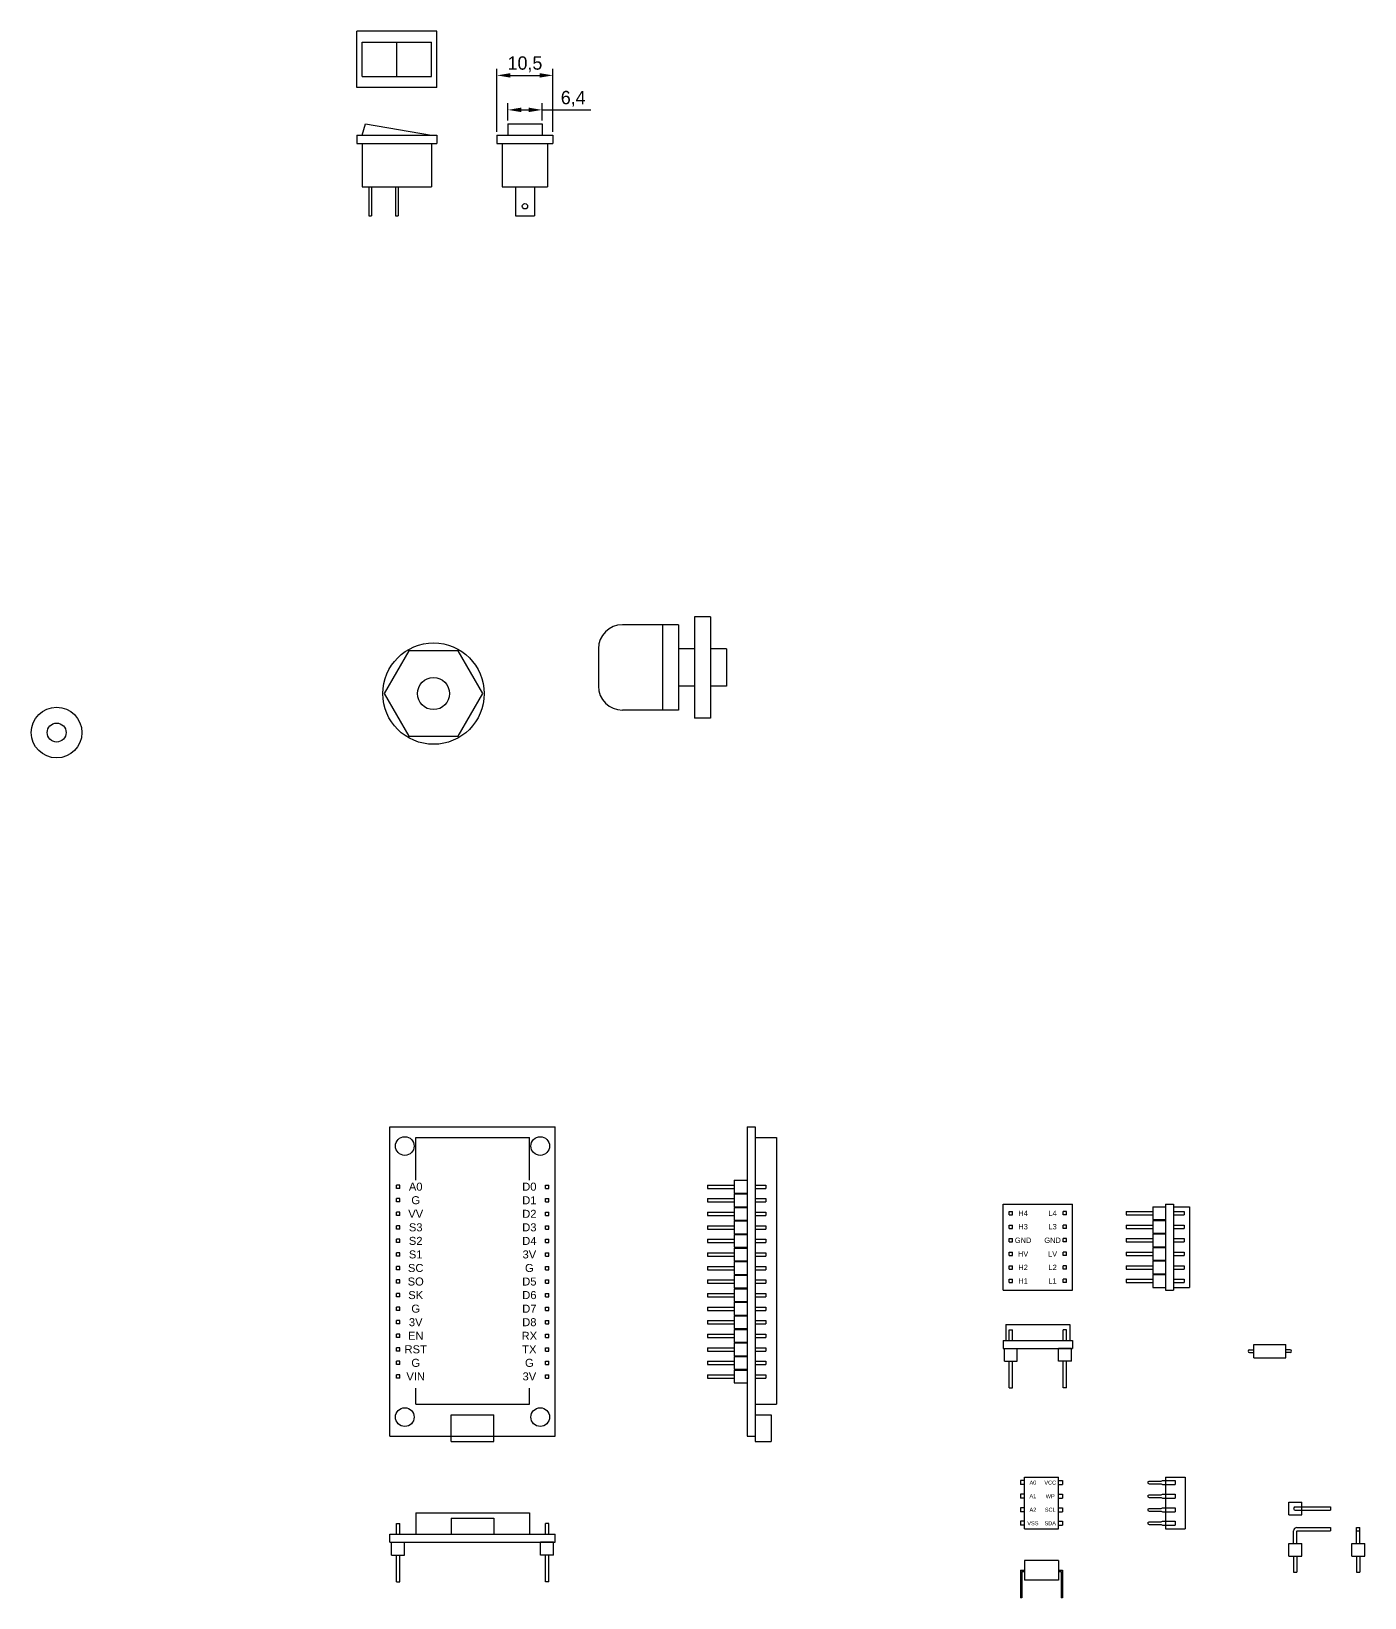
# Model space of a CAD drawing. Header units: millimetres. Extents: x 568 to 6362, y 128 to 2487.
# Drawn here: x 5840.1 to 6090.2, y 2193 to 2486.5 of the extents above; entities that cross this region are included whole.
import ezdxf

# ---------------------------------------------------------------- set-up
doc = ezdxf.new("R2010")
doc.units = ezdxf.units.MM
doc.dimstyles.new('ISO-25', dxfattribs={"dimtxt": 2.5, "dimasz": 2.5, "dimexe": 1.25, "dimexo": 0.625, "dimtad": 1, "dimtxsty": 'Standard', "dimcen": 2.5, "dimadec": 0, "dimazin": 0, "dimtfac": 1, "dimtmove": 0, "dimatfit": 3, "dimfxl": 1, "dimarcsym": 0})

# ---------------------------------------------------------------- blocks, each defined once
blk = doc.blocks.new('*D180')
at = {"color": 0, "lineweight": -2}
for p, q in [((5927.46, 2467.71), (5927.46, 2479.53)), ((5929.96, 2478.28), (5935.46, 2478.28)), ((5937.96, 2467.71), (5937.96, 2479.53))]:
    blk.add_line(p, q, dxfattribs=at)
at = {"color": 0}
for points in [[(5929.96, 2478.69), (5929.96, 2477.86), (5927.46, 2478.28)], [(5935.46, 2477.86), (5935.46, 2478.69), (5937.96, 2478.28)]]:
    blk.add_solid(points, dxfattribs=at)
at = {"layer": 'Defpoints', "color": 0}
for p in [(5937.96, 2478.28), (5927.46, 2467.08), (5937.96, 2467.08)]:
    blk.add_point(p, dxfattribs=at)
at = {"color": 0, "insert": (5932.71, 2480.36), "char_height": 2.5, "attachment_point": 5}
blk.add_mtext('10,5', dxfattribs=at)
blk = doc.blocks.new('*D181')
at = {"color": 0, "lineweight": -2}
for p, q in [((5929.51, 2469.84), (5929.51, 2473.06)), ((5932.01, 2471.81), (5933.41, 2471.81)), ((5935.91, 2469.84), (5935.91, 2473.06)), ((5935.91, 2471.81), (5945.08, 2471.81))]:
    blk.add_line(p, q, dxfattribs=at)
at = {"color": 0}
for points in [[(5932.01, 2472.23), (5932.01, 2471.39), (5929.51, 2471.81)], [(5933.41, 2471.39), (5933.41, 2472.23), (5935.91, 2471.81)]]:
    blk.add_solid(points, dxfattribs=at)
at = {"layer": 'Defpoints', "color": 0}
for p in [(5935.91, 2471.81), (5929.51, 2469.22), (5935.91, 2469.22)]:
    blk.add_point(p, dxfattribs=at)
at = {"color": 0, "insert": (5941.75, 2473.89), "char_height": 2.5, "attachment_point": 5}
blk.add_mtext('6,4', dxfattribs=at)

msp = doc.modelspace()

# ---------------------------------------------------------------- linework, layer by layer
at = {"color": 52}
for p, q in [((5901.186, 2476.033), (5901.186, 2486.533)), ((5916.186, 2486.533), (5901.186, 2486.533)), ((5916.186, 2476.033), (5916.186, 2486.533)), ((5902.186, 2484.483), (5915.186, 2484.483)), ((5902.186, 2478.083), (5902.186, 2484.483)), ((5908.686, 2478.083), (5908.686, 2484.483)), ((5915.186, 2478.083), (5915.186, 2484.483)), ((5902.186, 2478.083), (5915.186, 2478.083)), ((5916.186, 2476.033), (5901.186, 2476.033)), ((5902.186, 2467.08), (5902.835, 2469.215)), ((5902.835, 2469.215), (5915.186, 2467.08)), ((5929.513, 2469.215), (5935.913, 2469.215)), ((5929.513, 2469.215), (5929.513, 2467.08)), ((5935.913, 2469.215), (5935.913, 2467.08)), ((5901.186, 2467.08), (5916.186, 2467.08)), ((5901.186, 2467.08), (5901.186, 2465.48)), ((5916.186, 2467.08), (5916.186, 2465.48)), ((5927.463, 2467.08), (5937.963, 2467.08)), ((5927.463, 2467.08), (5927.463, 2465.48)), ((5937.963, 2467.08), (5937.963, 2465.48)), ((5901.186, 2465.48), (5916.186, 2465.48)), ((5902.186, 2465.48), (5902.186, 2457.38)), ((5915.186, 2465.48), (5915.186, 2457.38)), ((5927.463, 2465.48), (5937.963, 2465.48)), ((5928.463, 2465.48), (5928.463, 2457.38)), ((5936.963, 2465.48), (5936.963, 2457.38)), ((5902.186, 2457.38), (5915.186, 2457.38)), ((5903.436, 2457.38), (5903.436, 2451.98)), ((5903.936, 2457.38), (5903.936, 2451.98)), ((5908.436, 2457.38), (5908.436, 2451.98)), ((5908.936, 2457.38), (5908.936, 2451.98)), ((5928.463, 2457.38), (5936.963, 2457.38)), ((5930.913, 2457.38), (5930.913, 2451.98)), ((5934.513, 2457.38), (5934.513, 2451.98)), ((5903.436, 2451.98), (5903.936, 2451.98)), ((5908.436, 2451.98), (5908.936, 2451.98)), ((5930.913, 2451.98), (5934.513, 2451.98)), ((6025.637, 2214.904), (6025.637, 2214.154)), ((6026.372, 2214.904), (6025.637, 2214.904)), ((6026.372, 2214.154), (6025.637, 2214.154)), ((6026.372, 2205.889), (6026.372, 2215.549)), ((6026.372, 2215.549), (6032.772, 2215.549)), ((6032.772, 2205.889), (6032.772, 2215.549)), ((6032.772, 2214.904), (6033.507, 2214.904)), ((6032.772, 2214.154), (6033.507, 2214.154)), ((6033.507, 2214.904), (6033.507, 2214.154)), ((6049.526, 2214.654), (6049.726, 2214.779)), ((6049.526, 2214.654), (6049.526, 2214.404)), ((6049.526, 2214.404), (6049.726, 2214.279)), ((6049.726, 2214.779), (6052.026, 2214.779)), ((6049.726, 2214.279), (6052.026, 2214.279)), ((6052.026, 2214.779), (6052.226, 2214.904)), ((6052.026, 2214.279), (6052.226, 2214.154)), ((6052.226, 2214.904), (6054.651, 2214.904)), ((6052.226, 2214.154), (6054.651, 2214.154)), ((6052.826, 2215.549), (6056.476, 2215.549)), ((6052.826, 2215.549), (6052.826, 2205.889)), ((6054.651, 2214.904), (6054.651, 2214.154)), ((6056.476, 2215.549), (6056.476, 2205.889)), ((6025.637, 2212.364), (6025.637, 2211.614)), ((6026.372, 2212.364), (6025.637, 2212.364)), ((6026.372, 2211.614), (6025.637, 2211.614)), ((6032.772, 2212.364), (6033.507, 2212.364)), ((6032.772, 2211.614), (6033.507, 2211.614)), ((6033.507, 2212.364), (6033.507, 2211.614)), ((6049.526, 2212.114), (6049.726, 2212.239)), ((6049.526, 2212.114), (6049.526, 2211.864)), ((6049.526, 2211.864), (6049.726, 2211.739)), ((6049.726, 2212.239), (6052.026, 2212.239)), ((6049.726, 2211.739), (6052.026, 2211.739)), ((6052.026, 2212.239), (6052.226, 2212.364)), ((6052.026, 2211.739), (6052.226, 2211.614)), ((6052.226, 2212.364), (6054.651, 2212.364)), ((6052.226, 2211.614), (6054.651, 2211.614)), ((6054.651, 2212.364), (6054.651, 2211.614)), ((6025.637, 2209.824), (6025.637, 2209.074)), ((6026.372, 2209.824), (6025.637, 2209.824)), ((6026.372, 2209.074), (6025.637, 2209.074)), ((6032.772, 2209.824), (6033.507, 2209.824)), ((6032.772, 2209.074), (6033.507, 2209.074)), ((6033.507, 2209.824), (6033.507, 2209.074)), ((6049.526, 2209.574), (6049.726, 2209.699)), ((6049.526, 2209.574), (6049.526, 2209.324)), ((6049.526, 2209.324), (6049.726, 2209.199)), ((6049.726, 2209.699), (6052.026, 2209.699)), ((6049.726, 2209.199), (6052.026, 2209.199)), ((6052.026, 2209.699), (6052.226, 2209.824)), ((6052.026, 2209.199), (6052.226, 2209.074)), ((6052.226, 2209.824), (6054.651, 2209.824)), ((6052.226, 2209.074), (6054.651, 2209.074)), ((6054.651, 2209.824), (6054.651, 2209.074)), ((6025.637, 2207.284), (6025.637, 2206.534)), ((6026.372, 2207.284), (6025.637, 2207.284)), ((6026.372, 2206.534), (6025.637, 2206.534)), ((6026.372, 2205.889), (6032.772, 2205.889)), ((6032.772, 2207.284), (6033.507, 2207.284)), ((6032.772, 2206.534), (6033.507, 2206.534)), ((6033.507, 2207.284), (6033.507, 2206.534)), ((6049.526, 2207.034), (6049.726, 2207.159)), ((6049.526, 2207.034), (6049.526, 2206.784)), ((6049.526, 2206.784), (6049.726, 2206.659)), ((6049.726, 2207.159), (6052.026, 2207.159)), ((6049.726, 2206.659), (6052.026, 2206.659)), ((6052.026, 2207.159), (6052.226, 2207.284)), ((6052.026, 2206.659), (6052.226, 2206.534)), ((6052.226, 2207.284), (6054.651, 2207.284)), ((6052.226, 2206.534), (6054.651, 2206.534)), ((6052.826, 2205.889), (6056.476, 2205.889)), ((6054.651, 2207.284), (6054.651, 2206.534)), ((6026.372, 2199.92), (6026.372, 2196.27)), ((6032.772, 2199.92), (6026.372, 2199.92)), ((6032.772, 2199.92), (6032.772, 2196.27)), ((6025.637, 2198.095), (6025.637, 2192.97)), ((6025.637, 2198.095), (6026.372, 2198.095)), ((6025.887, 2197.845), (6025.887, 2192.97)), ((6025.887, 2197.845), (6026.372, 2197.845)), ((6032.772, 2196.27), (6026.372, 2196.27)), ((6032.772, 2198.095), (6033.507, 2198.095)), ((6032.772, 2197.845), (6033.257, 2197.845)), ((6033.257, 2197.845), (6033.257, 2192.97)), ((6033.507, 2198.095), (6033.507, 2192.97)), ((6025.887, 2192.97), (6025.637, 2192.97)), ((6033.507, 2192.97), (6033.257, 2192.97))]:
    msp.add_line(p, q, dxfattribs=at)
at = {"color": 221}
for p, q in [((5961.484, 2375.312), (5950.984, 2375.312)), ((5958.484, 2375.312), (5958.484, 2359.312)), ((5961.484, 2375.312), (5961.484, 2359.312)), ((5967.484, 2376.812), (5964.484, 2376.812)), ((5964.484, 2376.812), (5964.484, 2357.812)), ((5967.484, 2376.812), (5967.484, 2357.812)), ((5946.484, 2370.812), (5946.484, 2363.812)), ((5964.484, 2370.812), (5961.484, 2370.812)), ((5970.484, 2370.812), (5967.484, 2370.812)), ((5970.484, 2370.812), (5970.484, 2363.812)), ((5964.484, 2363.812), (5961.484, 2363.812)), ((5970.484, 2363.812), (5967.484, 2363.812)), ((5961.484, 2359.312), (5950.984, 2359.312)), ((5967.484, 2357.812), (5964.484, 2357.812))]:
    msp.add_line(p, q, dxfattribs=at)
at = {"color": 30}
for p, q in [((5907.376, 2223.211), (5907.376, 2281.211)), ((5907.376, 2281.211), (5938.376, 2281.211)), ((5938.376, 2223.211), (5938.376, 2281.211)), ((5974.354, 2281.211), (5975.854, 2281.211)), ((5974.354, 2281.211), (5974.354, 2223.211)), ((5975.854, 2281.211), (5975.854, 2223.211)), ((5912.221, 2279.211), (5933.531, 2279.211)), ((5912.221, 2271.211), (5912.221, 2279.211)), ((5933.531, 2271.211), (5933.531, 2279.211)), ((5975.854, 2279.211), (5979.854, 2279.211)), ((5979.854, 2279.211), (5979.854, 2229.211)), ((5909.221, 2270.306), (5908.591, 2270.306)), ((5908.591, 2269.676), (5908.591, 2270.306)), ((5909.221, 2269.676), (5908.591, 2269.676)), ((5909.221, 2269.676), (5909.221, 2270.306)), ((5936.531, 2269.676), (5936.531, 2270.306)), ((5936.531, 2270.306), (5937.161, 2270.306)), ((5936.531, 2269.676), (5937.161, 2269.676)), ((5937.161, 2269.676), (5937.161, 2270.306)), ((5966.954, 2270.306), (5966.954, 2269.676)), ((5966.954, 2270.306), (5971.954, 2270.306)), ((5966.954, 2269.676), (5971.954, 2269.676)), ((5971.954, 2271.191), (5971.954, 2268.791)), ((5971.954, 2271.191), (5974.354, 2271.191)), ((5975.854, 2270.306), (5977.854, 2270.306)), ((5975.854, 2269.676), (5977.854, 2269.676)), ((5977.854, 2270.306), (5977.854, 2269.676)), ((5909.221, 2267.766), (5908.591, 2267.766)), ((5908.591, 2267.136), (5908.591, 2267.766)), ((5909.221, 2267.136), (5908.591, 2267.136)), ((5909.221, 2267.136), (5909.221, 2267.766)), ((5936.531, 2267.136), (5936.531, 2267.766)), ((5936.531, 2267.766), (5937.161, 2267.766)), ((5936.531, 2267.136), (5937.161, 2267.136)), ((5937.161, 2267.136), (5937.161, 2267.766)), ((5966.954, 2267.766), (5966.954, 2267.136)), ((5966.954, 2267.766), (5971.954, 2267.766)), ((5966.954, 2267.136), (5971.954, 2267.136)), ((5971.954, 2268.791), (5974.354, 2268.791)), ((5971.954, 2268.651), (5971.954, 2266.251)), ((5971.954, 2268.651), (5974.354, 2268.651)), ((5975.854, 2267.766), (5977.854, 2267.766)), ((5975.854, 2267.136), (5977.854, 2267.136)), ((5977.854, 2267.766), (5977.854, 2267.136)), ((5909.221, 2265.226), (5908.591, 2265.226)), ((5908.591, 2264.596), (5908.591, 2265.226)), ((5909.221, 2264.596), (5908.591, 2264.596)), ((5909.221, 2264.596), (5909.221, 2265.226)), ((5936.531, 2264.596), (5936.531, 2265.226)), ((5936.531, 2265.226), (5937.161, 2265.226)), ((5936.531, 2264.596), (5937.161, 2264.596)), ((5937.161, 2264.596), (5937.161, 2265.226)), ((5966.954, 2265.226), (5966.954, 2264.596)), ((5966.954, 2265.226), (5971.954, 2265.226)), ((5966.954, 2264.596), (5971.954, 2264.596)), ((5971.954, 2266.251), (5974.354, 2266.251)), ((5971.954, 2266.111), (5971.954, 2263.711)), ((5971.954, 2266.111), (5974.354, 2266.111)), ((5971.954, 2263.711), (5974.354, 2263.711)), ((5971.954, 2263.571), (5971.954, 2261.171)), ((5971.954, 2263.571), (5974.354, 2263.571)), ((5975.854, 2265.226), (5977.854, 2265.226)), ((5975.854, 2264.596), (5977.854, 2264.596)), ((5977.854, 2265.226), (5977.854, 2264.596)), ((5909.221, 2262.686), (5908.591, 2262.686)), ((5908.591, 2262.056), (5908.591, 2262.686)), ((5909.221, 2262.056), (5908.591, 2262.056)), ((5909.221, 2262.056), (5909.221, 2262.686)), ((5936.531, 2262.056), (5936.531, 2262.686)), ((5936.531, 2262.686), (5937.161, 2262.686)), ((5936.531, 2262.056), (5937.161, 2262.056)), ((5937.161, 2262.056), (5937.161, 2262.686)), ((5966.954, 2262.686), (5966.954, 2262.056)), ((5966.954, 2262.686), (5971.954, 2262.686)), ((5966.954, 2262.056), (5971.954, 2262.056)), ((5971.954, 2261.171), (5974.354, 2261.171)), ((5971.954, 2261.031), (5971.954, 2258.631)), ((5971.954, 2261.031), (5974.354, 2261.031)), ((5975.854, 2262.686), (5977.854, 2262.686)), ((5975.854, 2262.056), (5977.854, 2262.056)), ((5977.854, 2262.686), (5977.854, 2262.056)), ((5909.221, 2260.146), (5908.591, 2260.146)), ((5908.591, 2259.516), (5908.591, 2260.146)), ((5909.221, 2259.516), (5908.591, 2259.516)), ((5909.221, 2257.606), (5908.591, 2257.606)), ((5908.591, 2256.976), (5908.591, 2257.606)), ((5909.221, 2259.516), (5909.221, 2260.146)), ((5909.221, 2256.976), (5909.221, 2257.606)), ((5936.531, 2259.516), (5936.531, 2260.146)), ((5936.531, 2260.146), (5937.161, 2260.146)), ((5936.531, 2259.516), (5937.161, 2259.516)), ((5936.531, 2256.976), (5936.531, 2257.606)), ((5936.531, 2257.606), (5937.161, 2257.606)), ((5937.161, 2259.516), (5937.161, 2260.146)), ((5937.161, 2256.976), (5937.161, 2257.606)), ((5966.954, 2260.146), (5966.954, 2259.516)), ((5966.954, 2260.146), (5971.954, 2260.146)), ((5966.954, 2259.516), (5971.954, 2259.516)), ((5966.954, 2257.606), (5966.954, 2256.976)), ((5966.954, 2257.606), (5971.954, 2257.606)), ((5971.954, 2258.631), (5974.354, 2258.631)), ((5971.954, 2258.491), (5971.954, 2256.091)), ((5971.954, 2258.491), (5974.354, 2258.491)), ((5975.854, 2260.146), (5977.854, 2260.146)), ((5975.854, 2259.516), (5977.854, 2259.516)), ((5975.854, 2257.606), (5977.854, 2257.606)), ((5977.854, 2260.146), (5977.854, 2259.516)), ((5977.854, 2257.606), (5977.854, 2256.976)), ((5909.221, 2256.976), (5908.591, 2256.976)), ((5909.221, 2255.066), (5908.591, 2255.066)), ((5908.591, 2254.436), (5908.591, 2255.066)), ((5909.221, 2254.436), (5909.221, 2255.066)), ((5936.531, 2256.976), (5937.161, 2256.976)), ((5936.531, 2254.436), (5936.531, 2255.066)), ((5936.531, 2255.066), (5937.161, 2255.066)), ((5937.161, 2254.436), (5937.161, 2255.066)), ((5966.954, 2256.976), (5971.954, 2256.976)), ((5966.954, 2255.066), (5966.954, 2254.436)), ((5966.954, 2255.066), (5971.954, 2255.066)), ((5971.954, 2256.091), (5974.354, 2256.091)), ((5971.954, 2255.951), (5971.954, 2253.551)), ((5971.954, 2255.951), (5974.354, 2255.951)), ((5975.854, 2256.976), (5977.854, 2256.976)), ((5975.854, 2255.066), (5977.854, 2255.066)), ((5977.854, 2255.066), (5977.854, 2254.436)), ((5909.221, 2254.436), (5908.591, 2254.436)), ((5909.221, 2252.526), (5908.591, 2252.526)), ((5908.591, 2251.896), (5908.591, 2252.526)), ((5909.221, 2251.896), (5908.591, 2251.896)), ((5909.221, 2251.896), (5909.221, 2252.526)), ((5936.531, 2254.436), (5937.161, 2254.436)), ((5936.531, 2251.896), (5936.531, 2252.526)), ((5936.531, 2252.526), (5937.161, 2252.526)), ((5936.531, 2251.896), (5937.161, 2251.896)), ((5937.161, 2251.896), (5937.161, 2252.526)), ((5966.954, 2254.436), (5971.954, 2254.436)), ((5966.954, 2252.526), (5966.954, 2251.896)), ((5966.954, 2252.526), (5971.954, 2252.526)), ((5966.954, 2251.896), (5971.954, 2251.896)), ((5971.954, 2253.551), (5974.354, 2253.551)), ((5971.954, 2253.411), (5971.954, 2251.011)), ((5971.954, 2253.411), (5974.354, 2253.411)), ((5975.854, 2254.436), (5977.854, 2254.436)), ((5975.854, 2252.526), (5977.854, 2252.526)), ((5975.854, 2251.896), (5977.854, 2251.896)), ((5977.854, 2252.526), (5977.854, 2251.896)), ((5909.221, 2249.986), (5908.591, 2249.986)), ((5908.591, 2249.356), (5908.591, 2249.986)), ((5909.221, 2249.356), (5908.591, 2249.356)), ((5909.221, 2249.356), (5909.221, 2249.986)), ((5936.531, 2249.356), (5936.531, 2249.986)), ((5936.531, 2249.986), (5937.161, 2249.986)), ((5936.531, 2249.356), (5937.161, 2249.356)), ((5937.161, 2249.356), (5937.161, 2249.986)), ((5966.954, 2249.986), (5966.954, 2249.356)), ((5966.954, 2249.986), (5971.954, 2249.986)), ((5966.954, 2249.356), (5971.954, 2249.356)), ((5971.954, 2251.011), (5974.354, 2251.011)), ((5971.954, 2250.871), (5971.954, 2248.471)), ((5971.954, 2250.871), (5974.354, 2250.871)), ((5975.854, 2249.986), (5977.854, 2249.986)), ((5975.854, 2249.356), (5977.854, 2249.356)), ((5977.854, 2249.986), (5977.854, 2249.356)), ((5909.221, 2247.446), (5908.591, 2247.446)), ((5908.591, 2246.816), (5908.591, 2247.446)), ((5909.221, 2246.816), (5908.591, 2246.816)), ((5909.221, 2246.816), (5909.221, 2247.446)), ((5936.531, 2246.816), (5936.531, 2247.446)), ((5936.531, 2247.446), (5937.161, 2247.446)), ((5936.531, 2246.816), (5937.161, 2246.816)), ((5937.161, 2246.816), (5937.161, 2247.446)), ((5966.954, 2247.446), (5966.954, 2246.816)), ((5966.954, 2247.446), (5971.954, 2247.446)), ((5966.954, 2246.816), (5971.954, 2246.816)), ((5971.954, 2248.471), (5974.354, 2248.471)), ((5971.954, 2248.331), (5971.954, 2245.931)), ((5971.954, 2248.331), (5974.354, 2248.331)), ((5971.954, 2245.931), (5974.354, 2245.931)), ((5971.954, 2245.791), (5971.954, 2243.391)), ((5971.954, 2245.791), (5974.354, 2245.791)), ((5975.854, 2247.446), (5977.854, 2247.446)), ((5975.854, 2246.816), (5977.854, 2246.816)), ((5977.854, 2247.446), (5977.854, 2246.816)), ((5909.221, 2244.906), (5908.591, 2244.906)), ((5908.591, 2244.276), (5908.591, 2244.906)), ((5909.221, 2244.276), (5908.591, 2244.276)), ((5909.221, 2244.276), (5909.221, 2244.906)), ((5936.531, 2244.276), (5936.531, 2244.906)), ((5936.531, 2244.906), (5937.161, 2244.906)), ((5936.531, 2244.276), (5937.161, 2244.276)), ((5937.161, 2244.276), (5937.161, 2244.906)), ((5966.954, 2244.906), (5966.954, 2244.276)), ((5966.954, 2244.906), (5971.954, 2244.906)), ((5966.954, 2244.276), (5971.954, 2244.276)), ((5971.954, 2243.391), (5974.354, 2243.391)), ((5971.954, 2243.251), (5971.954, 2240.851)), ((5971.954, 2243.251), (5974.354, 2243.251)), ((5975.854, 2244.906), (5977.854, 2244.906)), ((5975.854, 2244.276), (5977.854, 2244.276)), ((5977.854, 2244.906), (5977.854, 2244.276)), ((5909.221, 2242.366), (5908.591, 2242.366)), ((5908.591, 2241.736), (5908.591, 2242.366)), ((5909.221, 2241.736), (5908.591, 2241.736)), ((5909.221, 2241.736), (5909.221, 2242.366)), ((5936.531, 2241.736), (5936.531, 2242.366)), ((5936.531, 2242.366), (5937.161, 2242.366)), ((5936.531, 2241.736), (5937.161, 2241.736)), ((5937.161, 2241.736), (5937.161, 2242.366)), ((5966.954, 2242.366), (5966.954, 2241.736)), ((5966.954, 2242.366), (5971.954, 2242.366)), ((5966.954, 2241.736), (5971.954, 2241.736)), ((5971.954, 2240.851), (5974.354, 2240.851)), ((5971.954, 2240.711), (5971.954, 2238.311)), ((5971.954, 2240.711), (5974.354, 2240.711)), ((5975.854, 2242.366), (5977.854, 2242.366)), ((5975.854, 2241.736), (5977.854, 2241.736)), ((5977.854, 2242.366), (5977.854, 2241.736)), ((5909.221, 2239.826), (5908.591, 2239.826)), ((5908.591, 2239.196), (5908.591, 2239.826)), ((5909.221, 2239.196), (5908.591, 2239.196)), ((5909.221, 2237.286), (5908.591, 2237.286)), ((5908.591, 2236.656), (5908.591, 2237.286)), ((5909.221, 2239.196), (5909.221, 2239.826)), ((5909.221, 2236.656), (5909.221, 2237.286)), ((5936.531, 2239.196), (5936.531, 2239.826)), ((5936.531, 2239.826), (5937.161, 2239.826)), ((5936.531, 2239.196), (5937.161, 2239.196)), ((5936.531, 2236.656), (5936.531, 2237.286)), ((5936.531, 2237.286), (5937.161, 2237.286)), ((5937.161, 2239.196), (5937.161, 2239.826)), ((5937.161, 2236.656), (5937.161, 2237.286)), ((5966.954, 2239.826), (5966.954, 2239.196)), ((5966.954, 2239.826), (5971.954, 2239.826)), ((5966.954, 2239.196), (5971.954, 2239.196)), ((5966.954, 2237.286), (5966.954, 2236.656)), ((5966.954, 2237.286), (5971.954, 2237.286)), ((5971.954, 2238.311), (5974.354, 2238.311)), ((5971.954, 2238.171), (5971.954, 2235.771)), ((5971.954, 2238.171), (5974.354, 2238.171)), ((5975.854, 2239.826), (5977.854, 2239.826)), ((5975.854, 2239.196), (5977.854, 2239.196)), ((5975.854, 2237.286), (5977.854, 2237.286)), ((5977.854, 2239.826), (5977.854, 2239.196)), ((5977.854, 2237.286), (5977.854, 2236.656)), ((5909.221, 2236.656), (5908.591, 2236.656)), ((5909.221, 2234.746), (5908.591, 2234.746)), ((5908.591, 2234.116), (5908.591, 2234.746)), ((5909.221, 2234.116), (5908.591, 2234.116)), ((5909.221, 2234.116), (5909.221, 2234.746)), ((5936.531, 2236.656), (5937.161, 2236.656)), ((5936.531, 2234.116), (5936.531, 2234.746)), ((5936.531, 2234.746), (5937.161, 2234.746)), ((5936.531, 2234.116), (5937.161, 2234.116)), ((5937.161, 2234.116), (5937.161, 2234.746)), ((5966.954, 2236.656), (5971.954, 2236.656)), ((5966.954, 2234.746), (5966.954, 2234.116)), ((5966.954, 2234.746), (5971.954, 2234.746)), ((5966.954, 2234.116), (5971.954, 2234.116)), ((5971.954, 2235.771), (5974.354, 2235.771)), ((5971.954, 2235.631), (5971.954, 2233.231)), ((5971.954, 2235.631), (5974.354, 2235.631)), ((5975.854, 2236.656), (5977.854, 2236.656)), ((5975.854, 2234.746), (5977.854, 2234.746)), ((5975.854, 2234.116), (5977.854, 2234.116)), ((5977.854, 2234.746), (5977.854, 2234.116)), ((5912.221, 2229.211), (5912.221, 2232.211)), ((5933.531, 2229.211), (5933.531, 2232.211)), ((5971.954, 2233.231), (5974.354, 2233.231)), ((5912.221, 2229.211), (5933.531, 2229.211)), ((5975.854, 2229.211), (5979.854, 2229.211)), ((5918.876, 2222.211), (5918.876, 2227.211)), ((5918.876, 2227.211), (5926.876, 2227.211)), ((5926.876, 2222.211), (5926.876, 2227.211)), ((5975.854, 2227.211), (5978.854, 2227.211)), ((5975.854, 2227.211), (5975.854, 2222.211)), ((5978.854, 2227.211), (5978.854, 2222.211)), ((5907.376, 2223.211), (5938.376, 2223.211)), ((5974.354, 2223.211), (5975.854, 2223.211)), ((5918.876, 2222.211), (5926.876, 2222.211)), ((5975.854, 2222.211), (5978.854, 2222.211)), ((5912.221, 2208.859), (5933.531, 2208.859)), ((5912.221, 2208.859), (5912.221, 2204.859)), ((5918.876, 2207.859), (5918.876, 2204.859)), ((5918.876, 2207.859), (5926.876, 2207.859)), ((5926.876, 2207.859), (5926.876, 2204.859)), ((5933.531, 2208.859), (5933.531, 2204.859)), ((5907.376, 2204.859), (5938.376, 2204.859)), ((5907.376, 2203.359), (5907.376, 2204.859)), ((5908.591, 2206.859), (5909.221, 2206.859)), ((5908.591, 2204.859), (5908.591, 2206.859)), ((5909.221, 2204.859), (5909.221, 2206.859)), ((5937.161, 2206.859), (5936.531, 2206.859)), ((5936.531, 2204.859), (5936.531, 2206.859)), ((5937.161, 2204.859), (5937.161, 2206.859)), ((5938.376, 2203.359), (5938.376, 2204.859)), ((5907.376, 2203.359), (5938.376, 2203.359)), ((5907.706, 2200.959), (5907.706, 2203.359)), ((5907.706, 2203.359), (5910.106, 2203.359)), ((5910.106, 2200.959), (5910.106, 2203.359)), ((5935.646, 2200.959), (5935.646, 2203.359)), ((5938.046, 2203.359), (5935.646, 2203.359)), ((5938.046, 2200.959), (5938.046, 2203.359)), ((5907.706, 2200.959), (5910.106, 2200.959)), ((5908.591, 2195.959), (5908.591, 2200.959)), ((5909.221, 2195.959), (5909.221, 2200.959)), ((5938.046, 2200.959), (5935.646, 2200.959)), ((5936.531, 2195.959), (5936.531, 2200.959)), ((5937.161, 2195.959), (5937.161, 2200.959)), ((5908.591, 2195.959), (5909.221, 2195.959)), ((5937.161, 2195.959), (5936.531, 2195.959))]:
    msp.add_line(p, q, dxfattribs=at)
at = {"color": 40}
for p, q in [((6022.374, 2250.63), (6022.374, 2266.73)), ((6022.374, 2266.73), (6035.374, 2266.73)), ((6035.374, 2250.63), (6035.374, 2266.73)), ((6052.826, 2266.73), (6052.826, 2250.63)), ((6052.826, 2266.73), (6054.326, 2266.73)), ((6054.326, 2266.73), (6054.326, 2250.63)), ((6023.479, 2264.715), (6023.479, 2265.345)), ((6023.479, 2265.345), (6024.109, 2265.345)), ((6023.479, 2264.715), (6024.109, 2264.715)), ((6024.109, 2264.715), (6024.109, 2265.345)), ((6034.269, 2265.345), (6033.639, 2265.345)), ((6033.639, 2264.715), (6033.639, 2265.345)), ((6034.269, 2264.715), (6033.639, 2264.715)), ((6034.269, 2264.715), (6034.269, 2265.345)), ((6045.426, 2265.345), (6045.426, 2264.715)), ((6045.426, 2265.345), (6050.426, 2265.345)), ((6045.426, 2264.715), (6050.426, 2264.715)), ((6050.426, 2266.23), (6050.426, 2263.83)), ((6050.426, 2266.23), (6052.826, 2266.23)), ((6050.426, 2263.83), (6052.826, 2263.83)), ((6050.426, 2263.69), (6050.426, 2261.29)), ((6050.426, 2263.69), (6052.826, 2263.69)), ((6054.326, 2266.23), (6057.326, 2266.23)), ((6054.326, 2265.345), (6056.326, 2265.345)), ((6054.326, 2264.715), (6056.326, 2264.715)), ((6056.326, 2265.345), (6056.326, 2264.715)), ((6057.326, 2266.23), (6057.326, 2251.13)), ((6023.479, 2262.175), (6023.479, 2262.805)), ((6023.479, 2262.805), (6024.109, 2262.805)), ((6023.479, 2262.175), (6024.109, 2262.175)), ((6024.109, 2262.175), (6024.109, 2262.805)), ((6034.269, 2262.805), (6033.639, 2262.805)), ((6033.639, 2262.175), (6033.639, 2262.805)), ((6034.269, 2262.175), (6033.639, 2262.175)), ((6034.269, 2262.175), (6034.269, 2262.805)), ((6045.426, 2262.805), (6045.426, 2262.175)), ((6045.426, 2262.805), (6050.426, 2262.805)), ((6045.426, 2262.175), (6050.426, 2262.175)), ((6050.426, 2261.29), (6052.826, 2261.29)), ((6050.426, 2261.15), (6050.426, 2258.75)), ((6050.426, 2261.15), (6052.826, 2261.15)), ((6054.326, 2262.805), (6056.326, 2262.805)), ((6054.326, 2262.175), (6056.326, 2262.175)), ((6056.326, 2262.805), (6056.326, 2262.175)), ((6023.479, 2259.635), (6023.479, 2260.265)), ((6023.479, 2260.265), (6024.109, 2260.265)), ((6023.479, 2259.635), (6024.109, 2259.635)), ((6023.479, 2257.095), (6023.479, 2257.725)), ((6023.479, 2257.725), (6024.109, 2257.725)), ((6024.109, 2259.635), (6024.109, 2260.265)), ((6024.109, 2257.095), (6024.109, 2257.725)), ((6034.269, 2260.265), (6033.639, 2260.265)), ((6033.639, 2259.635), (6033.639, 2260.265)), ((6034.269, 2259.635), (6033.639, 2259.635)), ((6034.269, 2257.725), (6033.639, 2257.725)), ((6033.639, 2257.095), (6033.639, 2257.725)), ((6034.269, 2259.635), (6034.269, 2260.265)), ((6034.269, 2257.095), (6034.269, 2257.725)), ((6045.426, 2260.265), (6045.426, 2259.635)), ((6045.426, 2260.265), (6050.426, 2260.265)), ((6045.426, 2259.635), (6050.426, 2259.635)), ((6045.426, 2257.725), (6045.426, 2257.095)), ((6045.426, 2257.725), (6050.426, 2257.725)), ((6050.426, 2258.75), (6052.826, 2258.75)), ((6050.426, 2258.61), (6050.426, 2256.21)), ((6050.426, 2258.61), (6052.826, 2258.61)), ((6054.326, 2260.265), (6056.326, 2260.265)), ((6054.326, 2259.635), (6056.326, 2259.635)), ((6054.326, 2257.725), (6056.326, 2257.725)), ((6056.326, 2260.265), (6056.326, 2259.635)), ((6056.326, 2257.725), (6056.326, 2257.095)), ((6023.479, 2257.095), (6024.109, 2257.095)), ((6023.479, 2254.555), (6023.479, 2255.185)), ((6023.479, 2255.185), (6024.109, 2255.185)), ((6024.109, 2254.555), (6024.109, 2255.185)), ((6034.269, 2257.095), (6033.639, 2257.095)), ((6034.269, 2255.185), (6033.639, 2255.185)), ((6033.639, 2254.555), (6033.639, 2255.185)), ((6034.269, 2254.555), (6034.269, 2255.185)), ((6045.426, 2257.095), (6050.426, 2257.095)), ((6045.426, 2255.185), (6045.426, 2254.555)), ((6045.426, 2255.185), (6050.426, 2255.185)), ((6050.426, 2256.21), (6052.826, 2256.21)), ((6050.426, 2256.07), (6050.426, 2253.67)), ((6050.426, 2256.07), (6052.826, 2256.07)), ((6054.326, 2257.095), (6056.326, 2257.095)), ((6054.326, 2255.185), (6056.326, 2255.185)), ((6056.326, 2255.185), (6056.326, 2254.555)), ((6023.479, 2254.555), (6024.109, 2254.555)), ((6023.479, 2252.015), (6023.479, 2252.645)), ((6023.479, 2252.645), (6024.109, 2252.645)), ((6023.479, 2252.015), (6024.109, 2252.015)), ((6024.109, 2252.015), (6024.109, 2252.645)), ((6034.269, 2254.555), (6033.639, 2254.555)), ((6034.269, 2252.645), (6033.639, 2252.645)), ((6033.639, 2252.015), (6033.639, 2252.645)), ((6034.269, 2252.015), (6033.639, 2252.015)), ((6034.269, 2252.015), (6034.269, 2252.645)), ((6045.426, 2254.555), (6050.426, 2254.555)), ((6045.426, 2252.645), (6045.426, 2252.015)), ((6045.426, 2252.645), (6050.426, 2252.645)), ((6045.426, 2252.015), (6050.426, 2252.015)), ((6050.426, 2253.67), (6052.826, 2253.67)), ((6050.426, 2253.53), (6050.426, 2251.13)), ((6050.426, 2253.53), (6052.826, 2253.53)), ((6054.326, 2254.555), (6056.326, 2254.555)), ((6054.326, 2252.645), (6056.326, 2252.645)), ((6054.326, 2252.015), (6056.326, 2252.015)), ((6056.326, 2252.645), (6056.326, 2252.015)), ((6022.374, 2250.63), (6035.374, 2250.63)), ((6050.426, 2251.13), (6052.826, 2251.13)), ((6052.826, 2250.63), (6054.326, 2250.63)), ((6054.326, 2251.13), (6057.326, 2251.13)), ((6022.874, 2244.175), (6034.874, 2244.175)), ((6022.874, 2244.175), (6022.874, 2241.175)), ((6023.479, 2243.175), (6024.109, 2243.175)), ((6023.479, 2241.175), (6023.479, 2243.175)), ((6024.109, 2241.175), (6024.109, 2243.175)), ((6034.269, 2243.175), (6033.639, 2243.175)), ((6033.639, 2241.175), (6033.639, 2243.175)), ((6034.269, 2241.175), (6034.269, 2243.175)), ((6034.874, 2244.175), (6034.874, 2241.175)), ((6022.374, 2241.175), (6022.374, 2239.675)), ((6022.374, 2241.175), (6035.374, 2241.175)), ((6035.374, 2241.175), (6035.374, 2239.675)), ((6022.374, 2239.675), (6035.374, 2239.675)), ((6022.594, 2237.275), (6022.594, 2239.675)), ((6022.594, 2239.675), (6024.994, 2239.675)), ((6022.594, 2237.275), (6024.994, 2237.275)), ((6023.479, 2232.275), (6023.479, 2237.275)), ((6024.109, 2232.275), (6024.109, 2237.275)), ((6024.994, 2237.275), (6024.994, 2239.675)), ((6032.754, 2237.275), (6032.754, 2239.675)), ((6035.154, 2239.675), (6032.754, 2239.675)), ((6035.154, 2237.275), (6032.754, 2237.275)), ((6033.639, 2232.275), (6033.639, 2237.275)), ((6034.269, 2232.275), (6034.269, 2237.275)), ((6035.154, 2237.275), (6035.154, 2239.675)), ((6023.479, 2232.275), (6024.109, 2232.275)), ((6034.269, 2232.275), (6033.639, 2232.275))]:
    msp.add_line(p, q, dxfattribs=at)
at = {"color": 191}
for p, q in [((6069.371, 2237.917), (6069.371, 2240.417)), ((6069.371, 2240.417), (6075.371, 2240.417)), ((6075.371, 2237.917), (6075.371, 2240.417)), ((6068.561, 2239.417), (6069.371, 2239.417)), ((6068.561, 2238.917), (6069.371, 2238.917)), ((6069.371, 2237.917), (6075.371, 2237.917)), ((6076.181, 2239.417), (6075.371, 2239.417)), ((6076.181, 2238.917), (6075.371, 2238.917))]:
    msp.add_line(p, q, dxfattribs=at)
at = {"color": 72}
for p, q in [((6075.949, 2208.471), (6075.949, 2210.871)), ((6075.949, 2210.871), (6078.349, 2210.871)), ((6078.349, 2208.471), (6078.349, 2210.871)), ((6075.949, 2208.471), (6078.349, 2208.471)), ((6077.149, 2209.986), (6083.764, 2209.986)), ((6077.149, 2209.356), (6083.764, 2209.356)), ((6083.764, 2209.986), (6083.764, 2209.356)), ((6076.834, 2203.132), (6076.834, 2205.502)), ((6077.464, 2206.132), (6083.764, 2206.132)), ((6077.464, 2203.132), (6077.464, 2205.458)), ((6077.509, 2205.502), (6083.764, 2205.502)), ((6083.764, 2206.132), (6083.764, 2205.502)), ((6088.642, 2206.132), (6089.272, 2206.132)), ((6088.642, 2203.132), (6088.642, 2206.132)), ((6088.642, 2205.502), (6089.272, 2205.502)), ((6089.272, 2203.132), (6089.272, 2206.132)), ((6075.949, 2200.732), (6075.949, 2203.132)), ((6075.949, 2203.132), (6078.349, 2203.132)), ((6078.349, 2200.732), (6078.349, 2203.132)), ((6087.757, 2200.732), (6087.757, 2203.132)), ((6087.757, 2203.132), (6090.157, 2203.132)), ((6090.157, 2200.732), (6090.157, 2203.132)), ((6075.949, 2200.732), (6078.349, 2200.732)), ((6076.834, 2200.732), (6076.834, 2197.732)), ((6077.464, 2200.732), (6077.464, 2197.732)), ((6087.757, 2200.732), (6090.157, 2200.732)), ((6088.642, 2200.732), (6088.642, 2197.732)), ((6089.272, 2200.732), (6089.272, 2197.732)), ((6076.834, 2197.732), (6077.464, 2197.732)), ((6088.642, 2197.732), (6089.272, 2197.732))]:
    msp.add_line(p, q, dxfattribs=at)
at = {"color": 221}
msp.add_lwpolyline([(5920.187, 2354.411), (5924.806, 2362.411), (5920.187, 2370.411), (5910.95, 2370.411), (5906.331, 2362.411), (5910.95, 2354.411)], close=True, dxfattribs=at)
at = {"color": 52}
msp.add_circle((5932.713, 2453.748), 0.5, dxfattribs=at)
at = {"color": 221}
for centre, radius in [((5915.568, 2362.411), 9.5), ((5915.568, 2362.411), 3), ((5844.898, 2355.104), 4.75), ((5844.898, 2355.104), 1.775)]:
    msp.add_circle(centre, radius, dxfattribs=at)
at = {"color": 30}
for centre in [(5910.176, 2277.611), (5935.576, 2277.611), (5910.176, 2226.811), (5935.576, 2226.811)]:
    msp.add_circle(centre, 1.75, dxfattribs=at)
at = {"color": 221}
for centre, start, end in [((5950.984, 2370.812), 90, 180), ((5950.984, 2363.812), 180, 270)]:
    msp.add_arc(centre, 4.5, start, end, dxfattribs=at)
at = {"color": 191}
for centre, start, end in [((6068.561, 2239.167), 90, 270), ((6076.181, 2239.167), 270, 90)]:
    msp.add_arc(centre, 0.25, start, end, dxfattribs=at)
at = {"color": 72}
for centre, radius, end in [((6077.149, 2209.671), 0.315, 270), ((6077.464, 2205.502), 0.63, 180), ((6077.509, 2205.458), 0.0444, 180)]:
    msp.add_arc(centre, radius, 90, end, dxfattribs=at)

# ---------------------------------------------------------------- texts
at = {"color": 30, "char_height": 1.5, "width": 6, "attachment_point": 5}
for s, insert in [('{\\fArial|b0|i0|c238|p0;A0}', (5912.221, 2269.991)), ('{\\fArial|b0|i0|c238|p0;D0}', (5933.531, 2269.991)), ('{\\fArial|b0|i0|c238|p0;G}', (5912.221, 2267.451)), ('{\\fArial|b0|i0|c238|p0;D1}', (5933.531, 2267.451)), ('{\\fArial|b0|i0|c238|p0;VV}', (5912.221, 2264.911)), ('{\\fArial|b0|i0|c238|p0;D2}', (5933.531, 2264.911)), ('{\\fArial|b0|i0|c238|p0;S3}', (5912.221, 2262.371)), ('{\\fArial|b0|i0|c238|p0;S2}', (5912.221, 2259.831)), ('{\\fArial|b0|i0|c238|p0;D3}', (5933.531, 2262.371)), ('{\\fArial|b0|i0|c238|p0;D4}', (5933.531, 2259.831)), ('{\\fArial|b0|i0|c238|p0;S1}', (5912.221, 2257.291)), ('{\\fArial|b0|i0|c238|p0;3V}', (5933.531, 2257.291)), ('{\\fArial|b0|i0|c238|p0;SC}', (5912.221, 2254.751)), ('{\\fArial|b0|i0|c238|p0;G}', (5933.531, 2254.751)), ('{\\fArial|b0|i0|c238|p0;SO}', (5912.221, 2252.211)), ('{\\fArial|b0|i0|c238|p0;D5}', (5933.531, 2252.211)), ('{\\fArial|b0|i0|c238|p0;SK}', (5912.221, 2249.671)), ('{\\fArial|b0|i0|c238|p0;D6}', (5933.531, 2249.671)), ('{\\fArial|b0|i0|c238|p0;G}', (5912.221, 2247.131)), ('{\\fArial|b0|i0|c238|p0;D7}', (5933.531, 2247.131)), ('{\\fArial|b0|i0|c238|p0;3V}', (5912.221, 2244.591)), ('{\\fArial|b0|i0|c238|p0;D8}', (5933.531, 2244.591)), ('{\\fArial|b0|i0|c238|p0;RST}', (5912.221, 2239.511)), ('{\\fArial|b0|i0|c238|p0;EN}', (5912.221, 2242.051)), ('{\\fArial|b0|i0|c238|p0;TX}', (5933.531, 2239.511)), ('{\\fArial|b0|i0|c238|p0;RX}', (5933.531, 2242.051)), ('{\\fArial|b0|i0|c238|p0;G}', (5912.221, 2236.971)), ('{\\fArial|b0|i0|c238|p0;G}', (5933.531, 2236.971)), ('{\\fArial|b0|i0|c238|p0;VIN}', (5912.221, 2234.431)), ('{\\fArial|b0|i0|c238|p0;3V}', (5933.531, 2234.431))]:
    msp.add_mtext(s, dxfattribs=dict(at, insert=insert))
at = {"color": 40, "char_height": 1, "width": 4, "attachment_point": 5}
for s, insert in [('{\\fArial|b0|i0|c238|p0;H4}', (6026.109, 2265.03)), ('{\\fArial|b0|i0|c238|p0;L4}', (6031.639, 2265.03)), ('{\\fArial|b0|i0|c238|p0;GND}', (6026.109, 2259.95)), ('{\\fArial|b0|i0|c238|p0;H3}', (6026.109, 2262.49)), ('{\\fArial|b0|i0|c238|p0;GND}', (6031.639, 2259.95)), ('{\\fArial|b0|i0|c238|p0;L3}', (6031.639, 2262.49)), ('{\\fArial|b0|i0|c238|p0;HV}', (6026.109, 2257.41)), ('{\\fArial|b0|i0|c238|p0;LV}', (6031.639, 2257.41)), ('{\\fArial|b0|i0|c238|p0;H2}', (6026.109, 2254.87)), ('{\\fArial|b0|i0|c238|p0;L2}', (6031.639, 2254.87)), ('{\\fArial|b0|i0|c238|p0;H1}', (6026.109, 2252.33)), ('{\\fArial|b0|i0|c238|p0;L1}', (6031.639, 2252.33))]:
    msp.add_mtext(s, dxfattribs=dict(at, insert=insert))
at = {"color": 52, "char_height": 0.75, "width": 3.2525, "attachment_point": 5}
for s, insert in [('{\\fArial|b0|i0|c238|p0;A0}', (6027.945, 2214.529)), ('{\\fArial|b0|i0|c238|p0;VCC}', (6031.198, 2214.529)), ('{\\fArial|b0|i0|c238|p0;A1}', (6027.945, 2211.989)), ('{\\fArial|b0|i0|c238|p0;WP}', (6031.198, 2211.989)), ('{\\fArial|b0|i0|c238|p0;A2}', (6027.945, 2209.449)), ('{\\fArial|b0|i0|c238|p0;SCL}', (6031.198, 2209.449)), ('{\\fArial|b0|i0|c238|p0;VSS}', (6027.945, 2206.909)), ('{\\fArial|b0|i0|c238|p0;SDA}', (6031.198, 2206.909))]:
    msp.add_mtext(s, dxfattribs=dict(at, insert=insert))

# ---------------------------------------------------------------- dimensions: what is measured, and where the dimension line sits
at = {"color": 52}
for base, p1, p2, picture, middle in [((5937.963, 2478.275), (5927.463, 2467.08), (5937.963, 2467.08), '*D180', (5932.713, 2480.359)), ((5935.913, 2471.811), (5929.513, 2469.215), (5935.913, 2469.215), '*D181', (5941.746, 2473.894))]:
    dim = msp.add_linear_dim(base=base, p1=p1, p2=p2, dimstyle='ISO-25', dxfattribs=at)
    dim.commit()
    dim.dimension.update_dxf_attribs({"geometry": picture, "text_midpoint": middle})

doc.saveas('drawing.dxf')
